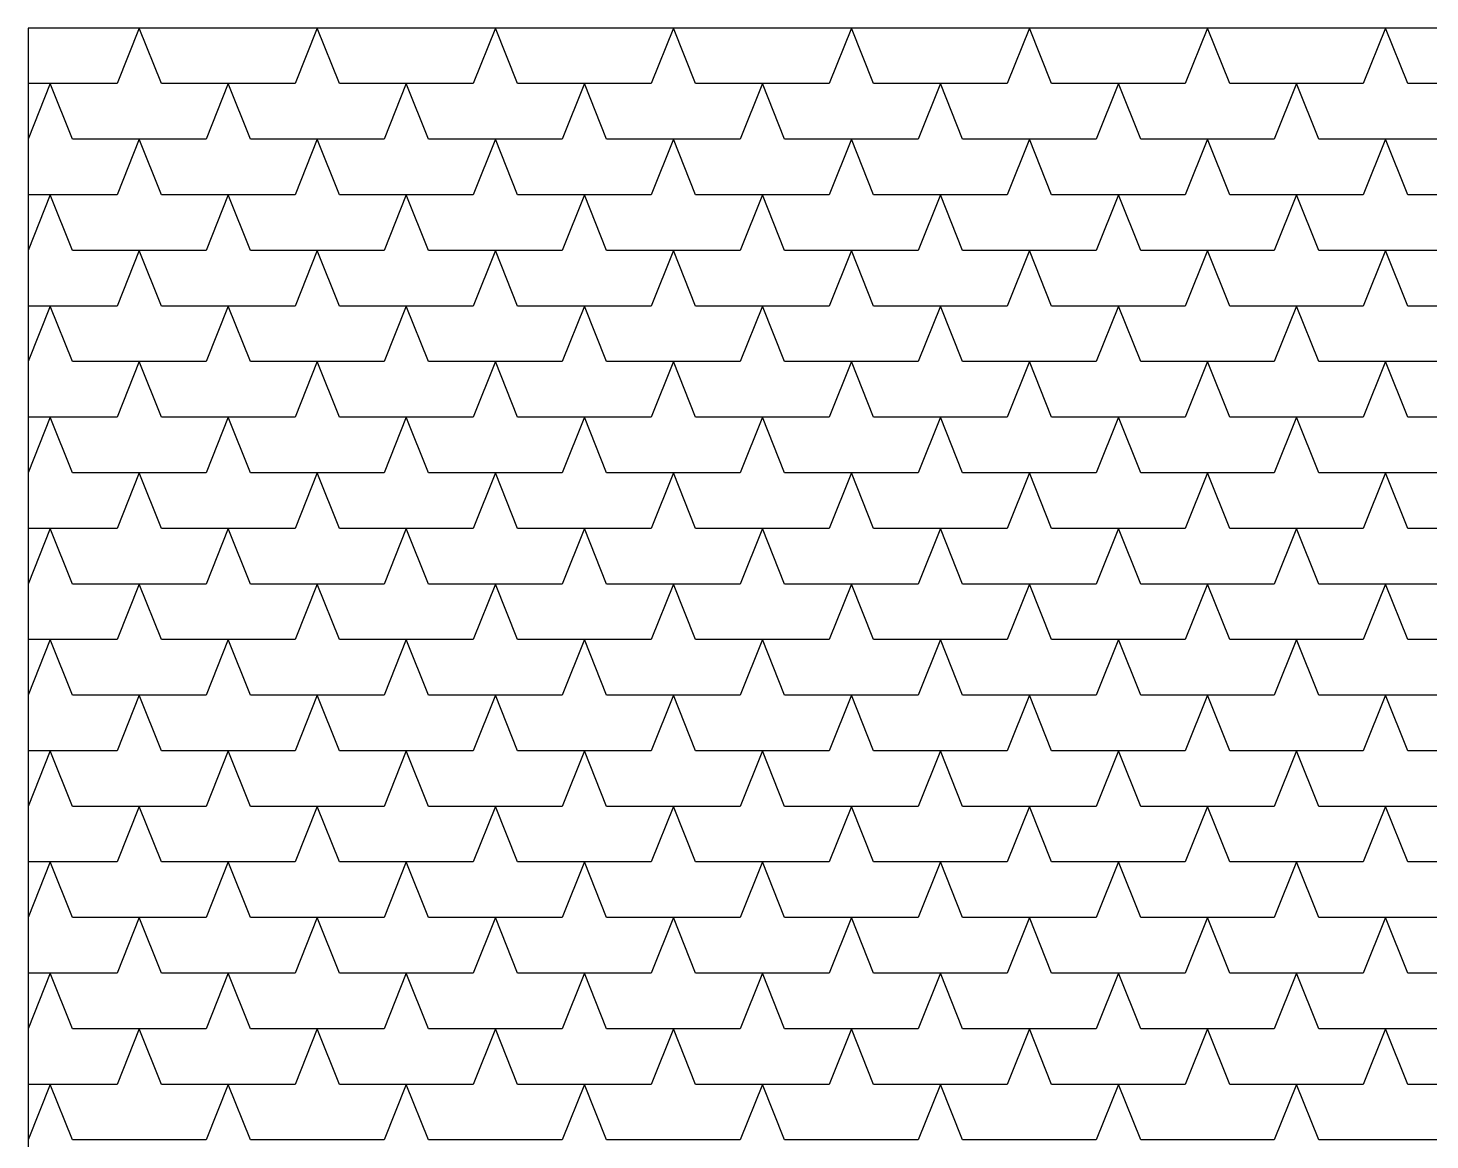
# Model space of a CAD drawing. Header units: inches. Extents: x 86794 to 87086, y 41803 to 41823.
# Drawn here: x 87066.134 to 87067.394, y 41820.73 to 41821.73 of the extents above; entities that cross this region are included whole.
import ezdxf

# ---------------------------------------------------------------- set-up
doc = ezdxf.new("R2010")
doc.units = ezdxf.units.IN
doc.header["$MEASUREMENT"] = 0

msp = doc.modelspace()

# ---------------------------------------------------------------- linework, layer by layer
at = {"ltscale": 0.006}
for p, q in [((87074.3337, 41821.7295), (87066.1337, 41821.7295)), ((87066.1337, 41821.7295), (87066.1337, 41819.0158))]:
    msp.add_line(p, q, dxfattribs=at)
at = {"color": 250}
for p, q in [((87066.2337, 41821.7295), (87066.2137, 41821.6795)), ((87066.2537, 41821.6795), (87066.2337, 41821.7295)), ((87066.3937, 41821.7295), (87066.3737, 41821.6795)), ((87066.4137, 41821.6795), (87066.3937, 41821.7295)), ((87066.5537, 41821.7295), (87066.5337, 41821.6795)), ((87066.5737, 41821.6795), (87066.5537, 41821.7295)), ((87066.7137, 41821.7295), (87066.6937, 41821.6795)), ((87066.7337, 41821.6795), (87066.7137, 41821.7295)), ((87066.8737, 41821.7295), (87066.8537, 41821.6795)), ((87066.8937, 41821.6795), (87066.8737, 41821.7295)), ((87067.0337, 41821.7295), (87067.0137, 41821.6795)), ((87067.0537, 41821.6795), (87067.0337, 41821.7295)), ((87067.1937, 41821.7295), (87067.1737, 41821.6795)), ((87067.2137, 41821.6795), (87067.1937, 41821.7295)), ((87067.3537, 41821.7295), (87067.3337, 41821.6795)), ((87067.3737, 41821.6795), (87067.3537, 41821.7295)), ((87066.2137, 41821.6795), (87066.1337, 41821.6795)), ((87066.1537, 41821.6795), (87066.1337, 41821.6295)), ((87066.1737, 41821.6295), (87066.1537, 41821.6795)), ((87066.3737, 41821.6795), (87066.2537, 41821.6795)), ((87066.3137, 41821.6795), (87066.2937, 41821.6295)), ((87066.3337, 41821.6295), (87066.3137, 41821.6795)), ((87066.5337, 41821.6795), (87066.4137, 41821.6795)), ((87066.4737, 41821.6795), (87066.4537, 41821.6295)), ((87066.4937, 41821.6295), (87066.4737, 41821.6795)), ((87066.6937, 41821.6795), (87066.5737, 41821.6795)), ((87066.6337, 41821.6795), (87066.6137, 41821.6295)), ((87066.6537, 41821.6295), (87066.6337, 41821.6795)), ((87066.8537, 41821.6795), (87066.7337, 41821.6795)), ((87066.7937, 41821.6795), (87066.7737, 41821.6295)), ((87066.8137, 41821.6295), (87066.7937, 41821.6795)), ((87067.0137, 41821.6795), (87066.8937, 41821.6795)), ((87066.9537, 41821.6795), (87066.9337, 41821.6295)), ((87066.9737, 41821.6295), (87066.9537, 41821.6795)), ((87067.1737, 41821.6795), (87067.0537, 41821.6795)), ((87067.1137, 41821.6795), (87067.0937, 41821.6295)), ((87067.1337, 41821.6295), (87067.1137, 41821.6795)), ((87067.3337, 41821.6795), (87067.2137, 41821.6795)), ((87067.2737, 41821.6795), (87067.2537, 41821.6295)), ((87067.2937, 41821.6295), (87067.2737, 41821.6795)), ((87067.4937, 41821.6795), (87067.3737, 41821.6795)), ((87066.2937, 41821.6295), (87066.1737, 41821.6295)), ((87066.2337, 41821.6295), (87066.2137, 41821.5795)), ((87066.2537, 41821.5795), (87066.2337, 41821.6295)), ((87066.4537, 41821.6295), (87066.3337, 41821.6295)), ((87066.3937, 41821.6295), (87066.3737, 41821.5795)), ((87066.4137, 41821.5795), (87066.3937, 41821.6295)), ((87066.6137, 41821.6295), (87066.4937, 41821.6295)), ((87066.5537, 41821.6295), (87066.5337, 41821.5795)), ((87066.5737, 41821.5795), (87066.5537, 41821.6295)), ((87066.7737, 41821.6295), (87066.6537, 41821.6295)), ((87066.7137, 41821.6295), (87066.6937, 41821.5795)), ((87066.7337, 41821.5795), (87066.7137, 41821.6295)), ((87066.9337, 41821.6295), (87066.8137, 41821.6295)), ((87066.8737, 41821.6295), (87066.8537, 41821.5795)), ((87066.8937, 41821.5795), (87066.8737, 41821.6295)), ((87067.0937, 41821.6295), (87066.9737, 41821.6295)), ((87067.0337, 41821.6295), (87067.0137, 41821.5795)), ((87067.0537, 41821.5795), (87067.0337, 41821.6295)), ((87067.2537, 41821.6295), (87067.1337, 41821.6295)), ((87067.1937, 41821.6295), (87067.1737, 41821.5795)), ((87067.2137, 41821.5795), (87067.1937, 41821.6295)), ((87067.4137, 41821.6295), (87067.2937, 41821.6295)), ((87067.3537, 41821.6295), (87067.3337, 41821.5795)), ((87067.3737, 41821.5795), (87067.3537, 41821.6295)), ((87066.2137, 41821.5795), (87066.1337, 41821.5795)), ((87066.1537, 41821.5795), (87066.1337, 41821.5295)), ((87066.1737, 41821.5295), (87066.1537, 41821.5795)), ((87066.3737, 41821.5795), (87066.2537, 41821.5795)), ((87066.3137, 41821.5795), (87066.2937, 41821.5295)), ((87066.3337, 41821.5295), (87066.3137, 41821.5795)), ((87066.5337, 41821.5795), (87066.4137, 41821.5795)), ((87066.4737, 41821.5795), (87066.4537, 41821.5295)), ((87066.4937, 41821.5295), (87066.4737, 41821.5795)), ((87066.6937, 41821.5795), (87066.5737, 41821.5795)), ((87066.6337, 41821.5795), (87066.6137, 41821.5295)), ((87066.6537, 41821.5295), (87066.6337, 41821.5795)), ((87066.8537, 41821.5795), (87066.7337, 41821.5795)), ((87066.7937, 41821.5795), (87066.7737, 41821.5295)), ((87066.8137, 41821.5295), (87066.7937, 41821.5795)), ((87067.0137, 41821.5795), (87066.8937, 41821.5795)), ((87066.9537, 41821.5795), (87066.9337, 41821.5295)), ((87066.9737, 41821.5295), (87066.9537, 41821.5795)), ((87067.1737, 41821.5795), (87067.0537, 41821.5795)), ((87067.1137, 41821.5795), (87067.0937, 41821.5295)), ((87067.1337, 41821.5295), (87067.1137, 41821.5795)), ((87067.3337, 41821.5795), (87067.2137, 41821.5795)), ((87067.2737, 41821.5795), (87067.2537, 41821.5295)), ((87067.2937, 41821.5295), (87067.2737, 41821.5795)), ((87067.4937, 41821.5795), (87067.3737, 41821.5795)), ((87066.2937, 41821.5295), (87066.1737, 41821.5295)), ((87066.2337, 41821.5295), (87066.2137, 41821.4795)), ((87066.2537, 41821.4795), (87066.2337, 41821.5295)), ((87066.4537, 41821.5295), (87066.3337, 41821.5295)), ((87066.3937, 41821.5295), (87066.3737, 41821.4795)), ((87066.4137, 41821.4795), (87066.3937, 41821.5295)), ((87066.6137, 41821.5295), (87066.4937, 41821.5295)), ((87066.5537, 41821.5295), (87066.5337, 41821.4795)), ((87066.5737, 41821.4795), (87066.5537, 41821.5295)), ((87066.7737, 41821.5295), (87066.6537, 41821.5295)), ((87066.7137, 41821.5295), (87066.6937, 41821.4795)), ((87066.7337, 41821.4795), (87066.7137, 41821.5295)), ((87066.9337, 41821.5295), (87066.8137, 41821.5295)), ((87066.8737, 41821.5295), (87066.8537, 41821.4795)), ((87066.8937, 41821.4795), (87066.8737, 41821.5295)), ((87067.0937, 41821.5295), (87066.9737, 41821.5295)), ((87067.0337, 41821.5295), (87067.0137, 41821.4795)), ((87067.0537, 41821.4795), (87067.0337, 41821.5295)), ((87067.2537, 41821.5295), (87067.1337, 41821.5295)), ((87067.1937, 41821.5295), (87067.1737, 41821.4795)), ((87067.2137, 41821.4795), (87067.1937, 41821.5295)), ((87067.4137, 41821.5295), (87067.2937, 41821.5295)), ((87067.3537, 41821.5295), (87067.3337, 41821.4795)), ((87067.3737, 41821.4795), (87067.3537, 41821.5295)), ((87066.2137, 41821.4795), (87066.1337, 41821.4795)), ((87066.1537, 41821.4795), (87066.1337, 41821.4295)), ((87066.1737, 41821.4295), (87066.1537, 41821.4795)), ((87066.3737, 41821.4795), (87066.2537, 41821.4795)), ((87066.3137, 41821.4795), (87066.2937, 41821.4295)), ((87066.3337, 41821.4295), (87066.3137, 41821.4795)), ((87066.5337, 41821.4795), (87066.4137, 41821.4795)), ((87066.4737, 41821.4795), (87066.4537, 41821.4295)), ((87066.4937, 41821.4295), (87066.4737, 41821.4795)), ((87066.6937, 41821.4795), (87066.5737, 41821.4795)), ((87066.6337, 41821.4795), (87066.6137, 41821.4295)), ((87066.6537, 41821.4295), (87066.6337, 41821.4795)), ((87066.8537, 41821.4795), (87066.7337, 41821.4795)), ((87066.7937, 41821.4795), (87066.7737, 41821.4295)), ((87066.8137, 41821.4295), (87066.7937, 41821.4795)), ((87067.0137, 41821.4795), (87066.8937, 41821.4795)), ((87066.9537, 41821.4795), (87066.9337, 41821.4295)), ((87066.9737, 41821.4295), (87066.9537, 41821.4795)), ((87067.1737, 41821.4795), (87067.0537, 41821.4795)), ((87067.1137, 41821.4795), (87067.0937, 41821.4295)), ((87067.1337, 41821.4295), (87067.1137, 41821.4795)), ((87067.3337, 41821.4795), (87067.2137, 41821.4795)), ((87067.2737, 41821.4795), (87067.2537, 41821.4295)), ((87067.2937, 41821.4295), (87067.2737, 41821.4795)), ((87067.4937, 41821.4795), (87067.3737, 41821.4795)), ((87066.2937, 41821.4295), (87066.1737, 41821.4295)), ((87066.2337, 41821.4295), (87066.2137, 41821.3795)), ((87066.2537, 41821.3795), (87066.2337, 41821.4295)), ((87066.4537, 41821.4295), (87066.3337, 41821.4295)), ((87066.3937, 41821.4295), (87066.3737, 41821.3795)), ((87066.4137, 41821.3795), (87066.3937, 41821.4295)), ((87066.6137, 41821.4295), (87066.4937, 41821.4295)), ((87066.5537, 41821.4295), (87066.5337, 41821.3795)), ((87066.5737, 41821.3795), (87066.5537, 41821.4295)), ((87066.7737, 41821.4295), (87066.6537, 41821.4295)), ((87066.7137, 41821.4295), (87066.6937, 41821.3795)), ((87066.7337, 41821.3795), (87066.7137, 41821.4295)), ((87066.9337, 41821.4295), (87066.8137, 41821.4295)), ((87066.8737, 41821.4295), (87066.8537, 41821.3795)), ((87066.8937, 41821.3795), (87066.8737, 41821.4295)), ((87067.0937, 41821.4295), (87066.9737, 41821.4295)), ((87067.0337, 41821.4295), (87067.0137, 41821.3795)), ((87067.0537, 41821.3795), (87067.0337, 41821.4295)), ((87067.2537, 41821.4295), (87067.1337, 41821.4295)), ((87067.1937, 41821.4295), (87067.1737, 41821.3795)), ((87067.2137, 41821.3795), (87067.1937, 41821.4295)), ((87067.4137, 41821.4295), (87067.2937, 41821.4295)), ((87067.3537, 41821.4295), (87067.3337, 41821.3795)), ((87067.3737, 41821.3795), (87067.3537, 41821.4295)), ((87066.2137, 41821.3795), (87066.1337, 41821.3795)), ((87066.1537, 41821.3795), (87066.1337, 41821.3295)), ((87066.1737, 41821.3295), (87066.1537, 41821.3795)), ((87066.3737, 41821.3795), (87066.2537, 41821.3795)), ((87066.3137, 41821.3795), (87066.2937, 41821.3295)), ((87066.3337, 41821.3295), (87066.3137, 41821.3795)), ((87066.5337, 41821.3795), (87066.4137, 41821.3795)), ((87066.4737, 41821.3795), (87066.4537, 41821.3295)), ((87066.4937, 41821.3295), (87066.4737, 41821.3795)), ((87066.6937, 41821.3795), (87066.5737, 41821.3795)), ((87066.6337, 41821.3795), (87066.6137, 41821.3295)), ((87066.6537, 41821.3295), (87066.6337, 41821.3795)), ((87066.8537, 41821.3795), (87066.7337, 41821.3795)), ((87066.7937, 41821.3795), (87066.7737, 41821.3295)), ((87066.8137, 41821.3295), (87066.7937, 41821.3795)), ((87067.0137, 41821.3795), (87066.8937, 41821.3795)), ((87066.9537, 41821.3795), (87066.9337, 41821.3295)), ((87066.9737, 41821.3295), (87066.9537, 41821.3795)), ((87067.1737, 41821.3795), (87067.0537, 41821.3795)), ((87067.1137, 41821.3795), (87067.0937, 41821.3295)), ((87067.1337, 41821.3295), (87067.1137, 41821.3795)), ((87067.3337, 41821.3795), (87067.2137, 41821.3795)), ((87067.2737, 41821.3795), (87067.2537, 41821.3295)), ((87067.2937, 41821.3295), (87067.2737, 41821.3795)), ((87067.4937, 41821.3795), (87067.3737, 41821.3795)), ((87066.2937, 41821.3295), (87066.1737, 41821.3295)), ((87066.2337, 41821.3295), (87066.2137, 41821.2795)), ((87066.2537, 41821.2795), (87066.2337, 41821.3295)), ((87066.4537, 41821.3295), (87066.3337, 41821.3295)), ((87066.3937, 41821.3295), (87066.3737, 41821.2795)), ((87066.4137, 41821.2795), (87066.3937, 41821.3295)), ((87066.6137, 41821.3295), (87066.4937, 41821.3295)), ((87066.5537, 41821.3295), (87066.5337, 41821.2795)), ((87066.5737, 41821.2795), (87066.5537, 41821.3295)), ((87066.7737, 41821.3295), (87066.6537, 41821.3295)), ((87066.7137, 41821.3295), (87066.6937, 41821.2795)), ((87066.7337, 41821.2795), (87066.7137, 41821.3295)), ((87066.9337, 41821.3295), (87066.8137, 41821.3295)), ((87066.8737, 41821.3295), (87066.8537, 41821.2795)), ((87066.8937, 41821.2795), (87066.8737, 41821.3295)), ((87067.0937, 41821.3295), (87066.9737, 41821.3295)), ((87067.0337, 41821.3295), (87067.0137, 41821.2795)), ((87067.0537, 41821.2795), (87067.0337, 41821.3295)), ((87067.2537, 41821.3295), (87067.1337, 41821.3295)), ((87067.1937, 41821.3295), (87067.1737, 41821.2795)), ((87067.2137, 41821.2795), (87067.1937, 41821.3295)), ((87067.4137, 41821.3295), (87067.2937, 41821.3295)), ((87067.3537, 41821.3295), (87067.3337, 41821.2795)), ((87067.3737, 41821.2795), (87067.3537, 41821.3295)), ((87066.2137, 41821.2795), (87066.1337, 41821.2795)), ((87066.1537, 41821.2795), (87066.1337, 41821.2295)), ((87066.1737, 41821.2295), (87066.1537, 41821.2795)), ((87066.3737, 41821.2795), (87066.2537, 41821.2795)), ((87066.3137, 41821.2795), (87066.2937, 41821.2295)), ((87066.3337, 41821.2295), (87066.3137, 41821.2795)), ((87066.5337, 41821.2795), (87066.4137, 41821.2795)), ((87066.4737, 41821.2795), (87066.4537, 41821.2295)), ((87066.4937, 41821.2295), (87066.4737, 41821.2795)), ((87066.6937, 41821.2795), (87066.5737, 41821.2795)), ((87066.6337, 41821.2795), (87066.6137, 41821.2295)), ((87066.6537, 41821.2295), (87066.6337, 41821.2795)), ((87066.8537, 41821.2795), (87066.7337, 41821.2795)), ((87066.7937, 41821.2795), (87066.7737, 41821.2295)), ((87066.8137, 41821.2295), (87066.7937, 41821.2795)), ((87067.0137, 41821.2795), (87066.8937, 41821.2795)), ((87066.9537, 41821.2795), (87066.9337, 41821.2295)), ((87066.9737, 41821.2295), (87066.9537, 41821.2795)), ((87067.1737, 41821.2795), (87067.0537, 41821.2795)), ((87067.1137, 41821.2795), (87067.0937, 41821.2295)), ((87067.1337, 41821.2295), (87067.1137, 41821.2795)), ((87067.3337, 41821.2795), (87067.2137, 41821.2795)), ((87067.2737, 41821.2795), (87067.2537, 41821.2295)), ((87067.2937, 41821.2295), (87067.2737, 41821.2795)), ((87067.4937, 41821.2795), (87067.3737, 41821.2795)), ((87066.2937, 41821.2295), (87066.1737, 41821.2295)), ((87066.2337, 41821.2295), (87066.2137, 41821.1795)), ((87066.2537, 41821.1795), (87066.2337, 41821.2295)), ((87066.4537, 41821.2295), (87066.3337, 41821.2295)), ((87066.3937, 41821.2295), (87066.3737, 41821.1795)), ((87066.4137, 41821.1795), (87066.3937, 41821.2295)), ((87066.6137, 41821.2295), (87066.4937, 41821.2295)), ((87066.5537, 41821.2295), (87066.5337, 41821.1795)), ((87066.5737, 41821.1795), (87066.5537, 41821.2295)), ((87066.7737, 41821.2295), (87066.6537, 41821.2295)), ((87066.7137, 41821.2295), (87066.6937, 41821.1795)), ((87066.7337, 41821.1795), (87066.7137, 41821.2295)), ((87066.9337, 41821.2295), (87066.8137, 41821.2295)), ((87066.8737, 41821.2295), (87066.8537, 41821.1795)), ((87066.8937, 41821.1795), (87066.8737, 41821.2295)), ((87067.0937, 41821.2295), (87066.9737, 41821.2295)), ((87067.0337, 41821.2295), (87067.0137, 41821.1795)), ((87067.0537, 41821.1795), (87067.0337, 41821.2295)), ((87067.2537, 41821.2295), (87067.1337, 41821.2295)), ((87067.1937, 41821.2295), (87067.1737, 41821.1795)), ((87067.2137, 41821.1795), (87067.1937, 41821.2295)), ((87067.4137, 41821.2295), (87067.2937, 41821.2295)), ((87067.3537, 41821.2295), (87067.3337, 41821.1795)), ((87067.3737, 41821.1795), (87067.3537, 41821.2295)), ((87066.2137, 41821.1795), (87066.1337, 41821.1795)), ((87066.1537, 41821.1795), (87066.1337, 41821.1295)), ((87066.1737, 41821.1295), (87066.1537, 41821.1795)), ((87066.3737, 41821.1795), (87066.2537, 41821.1795)), ((87066.3137, 41821.1795), (87066.2937, 41821.1295)), ((87066.3337, 41821.1295), (87066.3137, 41821.1795)), ((87066.5337, 41821.1795), (87066.4137, 41821.1795)), ((87066.4737, 41821.1795), (87066.4537, 41821.1295)), ((87066.4937, 41821.1295), (87066.4737, 41821.1795)), ((87066.6937, 41821.1795), (87066.5737, 41821.1795)), ((87066.6337, 41821.1795), (87066.6137, 41821.1295)), ((87066.6537, 41821.1295), (87066.6337, 41821.1795)), ((87066.8537, 41821.1795), (87066.7337, 41821.1795)), ((87066.7937, 41821.1795), (87066.7737, 41821.1295)), ((87066.8137, 41821.1295), (87066.7937, 41821.1795)), ((87067.0137, 41821.1795), (87066.8937, 41821.1795)), ((87066.9537, 41821.1795), (87066.9337, 41821.1295)), ((87066.9737, 41821.1295), (87066.9537, 41821.1795)), ((87067.1737, 41821.1795), (87067.0537, 41821.1795)), ((87067.1137, 41821.1795), (87067.0937, 41821.1295)), ((87067.1337, 41821.1295), (87067.1137, 41821.1795)), ((87067.3337, 41821.1795), (87067.2137, 41821.1795)), ((87067.2737, 41821.1795), (87067.2537, 41821.1295)), ((87067.2937, 41821.1295), (87067.2737, 41821.1795)), ((87067.4937, 41821.1795), (87067.3737, 41821.1795)), ((87066.2937, 41821.1295), (87066.1737, 41821.1295)), ((87066.2337, 41821.1295), (87066.2137, 41821.0795)), ((87066.2537, 41821.0795), (87066.2337, 41821.1295)), ((87066.4537, 41821.1295), (87066.3337, 41821.1295)), ((87066.3937, 41821.1295), (87066.3737, 41821.0795)), ((87066.4137, 41821.0795), (87066.3937, 41821.1295)), ((87066.6137, 41821.1295), (87066.4937, 41821.1295)), ((87066.5537, 41821.1295), (87066.5337, 41821.0795)), ((87066.5737, 41821.0795), (87066.5537, 41821.1295)), ((87066.7737, 41821.1295), (87066.6537, 41821.1295)), ((87066.7137, 41821.1295), (87066.6937, 41821.0795)), ((87066.7337, 41821.0795), (87066.7137, 41821.1295)), ((87066.9337, 41821.1295), (87066.8137, 41821.1295)), ((87066.8737, 41821.1295), (87066.8537, 41821.0795)), ((87066.8937, 41821.0795), (87066.8737, 41821.1295)), ((87067.0937, 41821.1295), (87066.9737, 41821.1295)), ((87067.0337, 41821.1295), (87067.0137, 41821.0795)), ((87067.0537, 41821.0795), (87067.0337, 41821.1295)), ((87067.2537, 41821.1295), (87067.1337, 41821.1295)), ((87067.1937, 41821.1295), (87067.1737, 41821.0795)), ((87067.2137, 41821.0795), (87067.1937, 41821.1295)), ((87067.4137, 41821.1295), (87067.2937, 41821.1295)), ((87067.3537, 41821.1295), (87067.3337, 41821.0795)), ((87067.3737, 41821.0795), (87067.3537, 41821.1295)), ((87066.2137, 41821.0795), (87066.1337, 41821.0795)), ((87066.1537, 41821.0795), (87066.1337, 41821.0295)), ((87066.1737, 41821.0295), (87066.1537, 41821.0795)), ((87066.3737, 41821.0795), (87066.2537, 41821.0795)), ((87066.3137, 41821.0795), (87066.2937, 41821.0295)), ((87066.3337, 41821.0295), (87066.3137, 41821.0795)), ((87066.5337, 41821.0795), (87066.4137, 41821.0795)), ((87066.4737, 41821.0795), (87066.4537, 41821.0295)), ((87066.4937, 41821.0295), (87066.4737, 41821.0795)), ((87066.6937, 41821.0795), (87066.5737, 41821.0795)), ((87066.6337, 41821.0795), (87066.6137, 41821.0295)), ((87066.6537, 41821.0295), (87066.6337, 41821.0795)), ((87066.8537, 41821.0795), (87066.7337, 41821.0795)), ((87066.7937, 41821.0795), (87066.7737, 41821.0295)), ((87066.8137, 41821.0295), (87066.7937, 41821.0795)), ((87067.0137, 41821.0795), (87066.8937, 41821.0795)), ((87066.9537, 41821.0795), (87066.9337, 41821.0295)), ((87066.9737, 41821.0295), (87066.9537, 41821.0795)), ((87067.1737, 41821.0795), (87067.0537, 41821.0795)), ((87067.1137, 41821.0795), (87067.0937, 41821.0295)), ((87067.1337, 41821.0295), (87067.1137, 41821.0795)), ((87067.3337, 41821.0795), (87067.2137, 41821.0795)), ((87067.2737, 41821.0795), (87067.2537, 41821.0295)), ((87067.2937, 41821.0295), (87067.2737, 41821.0795)), ((87067.4937, 41821.0795), (87067.3737, 41821.0795)), ((87066.2937, 41821.0295), (87066.1737, 41821.0295)), ((87066.2337, 41821.0295), (87066.2137, 41820.9795)), ((87066.2537, 41820.9795), (87066.2337, 41821.0295)), ((87066.4537, 41821.0295), (87066.3337, 41821.0295)), ((87066.3937, 41821.0295), (87066.3737, 41820.9795)), ((87066.4137, 41820.9795), (87066.3937, 41821.0295)), ((87066.6137, 41821.0295), (87066.4937, 41821.0295)), ((87066.5537, 41821.0295), (87066.5337, 41820.9795)), ((87066.5737, 41820.9795), (87066.5537, 41821.0295)), ((87066.7737, 41821.0295), (87066.6537, 41821.0295)), ((87066.7137, 41821.0295), (87066.6937, 41820.9795)), ((87066.7337, 41820.9795), (87066.7137, 41821.0295)), ((87066.9337, 41821.0295), (87066.8137, 41821.0295)), ((87066.8737, 41821.0295), (87066.8537, 41820.9795)), ((87066.8937, 41820.9795), (87066.8737, 41821.0295)), ((87067.0937, 41821.0295), (87066.9737, 41821.0295)), ((87067.0337, 41821.0295), (87067.0137, 41820.9795)), ((87067.0537, 41820.9795), (87067.0337, 41821.0295)), ((87067.2537, 41821.0295), (87067.1337, 41821.0295)), ((87067.1937, 41821.0295), (87067.1737, 41820.9795)), ((87067.2137, 41820.9795), (87067.1937, 41821.0295)), ((87067.4137, 41821.0295), (87067.2937, 41821.0295)), ((87067.3537, 41821.0295), (87067.3337, 41820.9795)), ((87067.3737, 41820.9795), (87067.3537, 41821.0295)), ((87066.2137, 41820.9795), (87066.1337, 41820.9795)), ((87066.1537, 41820.9795), (87066.1337, 41820.9295)), ((87066.1737, 41820.9295), (87066.1537, 41820.9795)), ((87066.3737, 41820.9795), (87066.2537, 41820.9795)), ((87066.3137, 41820.9795), (87066.2937, 41820.9295)), ((87066.3337, 41820.9295), (87066.3137, 41820.9795)), ((87066.5337, 41820.9795), (87066.4137, 41820.9795)), ((87066.4737, 41820.9795), (87066.4537, 41820.9295)), ((87066.4937, 41820.9295), (87066.4737, 41820.9795)), ((87066.6937, 41820.9795), (87066.5737, 41820.9795)), ((87066.6337, 41820.9795), (87066.6137, 41820.9295)), ((87066.6537, 41820.9295), (87066.6337, 41820.9795)), ((87066.8537, 41820.9795), (87066.7337, 41820.9795)), ((87066.7937, 41820.9795), (87066.7737, 41820.9295)), ((87066.8137, 41820.9295), (87066.7937, 41820.9795)), ((87067.0137, 41820.9795), (87066.8937, 41820.9795)), ((87066.9537, 41820.9795), (87066.9337, 41820.9295)), ((87066.9737, 41820.9295), (87066.9537, 41820.9795)), ((87067.1737, 41820.9795), (87067.0537, 41820.9795)), ((87067.1137, 41820.9795), (87067.0937, 41820.9295)), ((87067.1337, 41820.9295), (87067.1137, 41820.9795)), ((87067.3337, 41820.9795), (87067.2137, 41820.9795)), ((87067.2737, 41820.9795), (87067.2537, 41820.9295)), ((87067.2937, 41820.9295), (87067.2737, 41820.9795)), ((87067.4937, 41820.9795), (87067.3737, 41820.9795)), ((87066.2937, 41820.9295), (87066.1737, 41820.9295)), ((87066.2337, 41820.9295), (87066.2137, 41820.8795)), ((87066.2537, 41820.8795), (87066.2337, 41820.9295)), ((87066.4537, 41820.9295), (87066.3337, 41820.9295)), ((87066.3937, 41820.9295), (87066.3737, 41820.8795)), ((87066.4137, 41820.8795), (87066.3937, 41820.9295)), ((87066.6137, 41820.9295), (87066.4937, 41820.9295)), ((87066.5537, 41820.9295), (87066.5337, 41820.8795)), ((87066.5737, 41820.8795), (87066.5537, 41820.9295)), ((87066.7737, 41820.9295), (87066.6537, 41820.9295)), ((87066.7137, 41820.9295), (87066.6937, 41820.8795)), ((87066.7337, 41820.8795), (87066.7137, 41820.9295)), ((87066.9337, 41820.9295), (87066.8137, 41820.9295)), ((87066.8737, 41820.9295), (87066.8537, 41820.8795)), ((87066.8937, 41820.8795), (87066.8737, 41820.9295)), ((87067.0937, 41820.9295), (87066.9737, 41820.9295)), ((87067.0337, 41820.9295), (87067.0137, 41820.8795)), ((87067.0537, 41820.8795), (87067.0337, 41820.9295)), ((87067.2537, 41820.9295), (87067.1337, 41820.9295)), ((87067.1937, 41820.9295), (87067.1737, 41820.8795)), ((87067.2137, 41820.8795), (87067.1937, 41820.9295)), ((87067.4137, 41820.9295), (87067.2937, 41820.9295)), ((87067.3537, 41820.9295), (87067.3337, 41820.8795)), ((87067.3737, 41820.8795), (87067.3537, 41820.9295)), ((87066.2137, 41820.8795), (87066.1337, 41820.8795)), ((87066.1537, 41820.8795), (87066.1337, 41820.8295)), ((87066.1737, 41820.8295), (87066.1537, 41820.8795)), ((87066.3737, 41820.8795), (87066.2537, 41820.8795)), ((87066.3137, 41820.8795), (87066.2937, 41820.8295)), ((87066.3337, 41820.8295), (87066.3137, 41820.8795)), ((87066.5337, 41820.8795), (87066.4137, 41820.8795)), ((87066.4737, 41820.8795), (87066.4537, 41820.8295)), ((87066.4937, 41820.8295), (87066.4737, 41820.8795)), ((87066.6937, 41820.8795), (87066.5737, 41820.8795)), ((87066.6337, 41820.8795), (87066.6137, 41820.8295)), ((87066.6537, 41820.8295), (87066.6337, 41820.8795)), ((87066.8537, 41820.8795), (87066.7337, 41820.8795)), ((87066.7937, 41820.8795), (87066.7737, 41820.8295)), ((87066.8137, 41820.8295), (87066.7937, 41820.8795)), ((87067.0137, 41820.8795), (87066.8937, 41820.8795)), ((87066.9537, 41820.8795), (87066.9337, 41820.8295)), ((87066.9737, 41820.8295), (87066.9537, 41820.8795)), ((87067.1737, 41820.8795), (87067.0537, 41820.8795)), ((87067.1137, 41820.8795), (87067.0937, 41820.8295)), ((87067.1337, 41820.8295), (87067.1137, 41820.8795)), ((87067.3337, 41820.8795), (87067.2137, 41820.8795)), ((87067.2737, 41820.8795), (87067.2537, 41820.8295)), ((87067.2937, 41820.8295), (87067.2737, 41820.8795)), ((87067.4937, 41820.8795), (87067.3737, 41820.8795)), ((87066.2937, 41820.8295), (87066.1737, 41820.8295)), ((87066.2337, 41820.8295), (87066.2137, 41820.7795)), ((87066.2537, 41820.7795), (87066.2337, 41820.8295)), ((87066.4537, 41820.8295), (87066.3337, 41820.8295)), ((87066.3937, 41820.8295), (87066.3737, 41820.7795)), ((87066.4137, 41820.7795), (87066.3937, 41820.8295)), ((87066.6137, 41820.8295), (87066.4937, 41820.8295)), ((87066.5537, 41820.8295), (87066.5337, 41820.7795)), ((87066.5737, 41820.7795), (87066.5537, 41820.8295)), ((87066.7737, 41820.8295), (87066.6537, 41820.8295)), ((87066.7137, 41820.8295), (87066.6937, 41820.7795)), ((87066.7337, 41820.7795), (87066.7137, 41820.8295)), ((87066.9337, 41820.8295), (87066.8137, 41820.8295)), ((87066.8737, 41820.8295), (87066.8537, 41820.7795)), ((87066.8937, 41820.7795), (87066.8737, 41820.8295)), ((87067.0937, 41820.8295), (87066.9737, 41820.8295)), ((87067.0337, 41820.8295), (87067.0137, 41820.7795)), ((87067.0537, 41820.7795), (87067.0337, 41820.8295)), ((87067.2537, 41820.8295), (87067.1337, 41820.8295)), ((87067.1937, 41820.8295), (87067.1737, 41820.7795)), ((87067.2137, 41820.7795), (87067.1937, 41820.8295)), ((87067.4137, 41820.8295), (87067.2937, 41820.8295)), ((87067.3537, 41820.8295), (87067.3337, 41820.7795)), ((87067.3737, 41820.7795), (87067.3537, 41820.8295)), ((87066.2137, 41820.7795), (87066.1337, 41820.7795)), ((87066.1537, 41820.7795), (87066.1337, 41820.7295)), ((87066.1737, 41820.7295), (87066.1537, 41820.7795)), ((87066.3737, 41820.7795), (87066.2537, 41820.7795)), ((87066.3137, 41820.7795), (87066.2937, 41820.7295)), ((87066.3337, 41820.7295), (87066.3137, 41820.7795)), ((87066.5337, 41820.7795), (87066.4137, 41820.7795)), ((87066.4737, 41820.7795), (87066.4537, 41820.7295)), ((87066.4937, 41820.7295), (87066.4737, 41820.7795)), ((87066.6937, 41820.7795), (87066.5737, 41820.7795)), ((87066.6337, 41820.7795), (87066.6137, 41820.7295)), ((87066.6537, 41820.7295), (87066.6337, 41820.7795)), ((87066.8537, 41820.7795), (87066.7337, 41820.7795)), ((87066.7937, 41820.7795), (87066.7737, 41820.7295)), ((87066.8137, 41820.7295), (87066.7937, 41820.7795)), ((87067.0137, 41820.7795), (87066.8937, 41820.7795)), ((87066.9537, 41820.7795), (87066.9337, 41820.7295)), ((87066.9737, 41820.7295), (87066.9537, 41820.7795)), ((87067.1737, 41820.7795), (87067.0537, 41820.7795)), ((87067.1137, 41820.7795), (87067.0937, 41820.7295)), ((87067.1337, 41820.7295), (87067.1137, 41820.7795)), ((87067.3337, 41820.7795), (87067.2137, 41820.7795)), ((87067.2737, 41820.7795), (87067.2537, 41820.7295)), ((87067.2937, 41820.7295), (87067.2737, 41820.7795)), ((87067.4937, 41820.7795), (87067.3737, 41820.7795)), ((87066.2937, 41820.7295), (87066.1737, 41820.7295)), ((87066.4537, 41820.7295), (87066.3337, 41820.7295)), ((87066.6137, 41820.7295), (87066.4937, 41820.7295)), ((87066.7737, 41820.7295), (87066.6537, 41820.7295)), ((87066.9337, 41820.7295), (87066.8137, 41820.7295)), ((87067.0937, 41820.7295), (87066.9737, 41820.7295)), ((87067.2537, 41820.7295), (87067.1337, 41820.7295)), ((87067.4137, 41820.7295), (87067.2937, 41820.7295))]:
    msp.add_line(p, q, dxfattribs=at)

doc.saveas('drawing.dxf')
